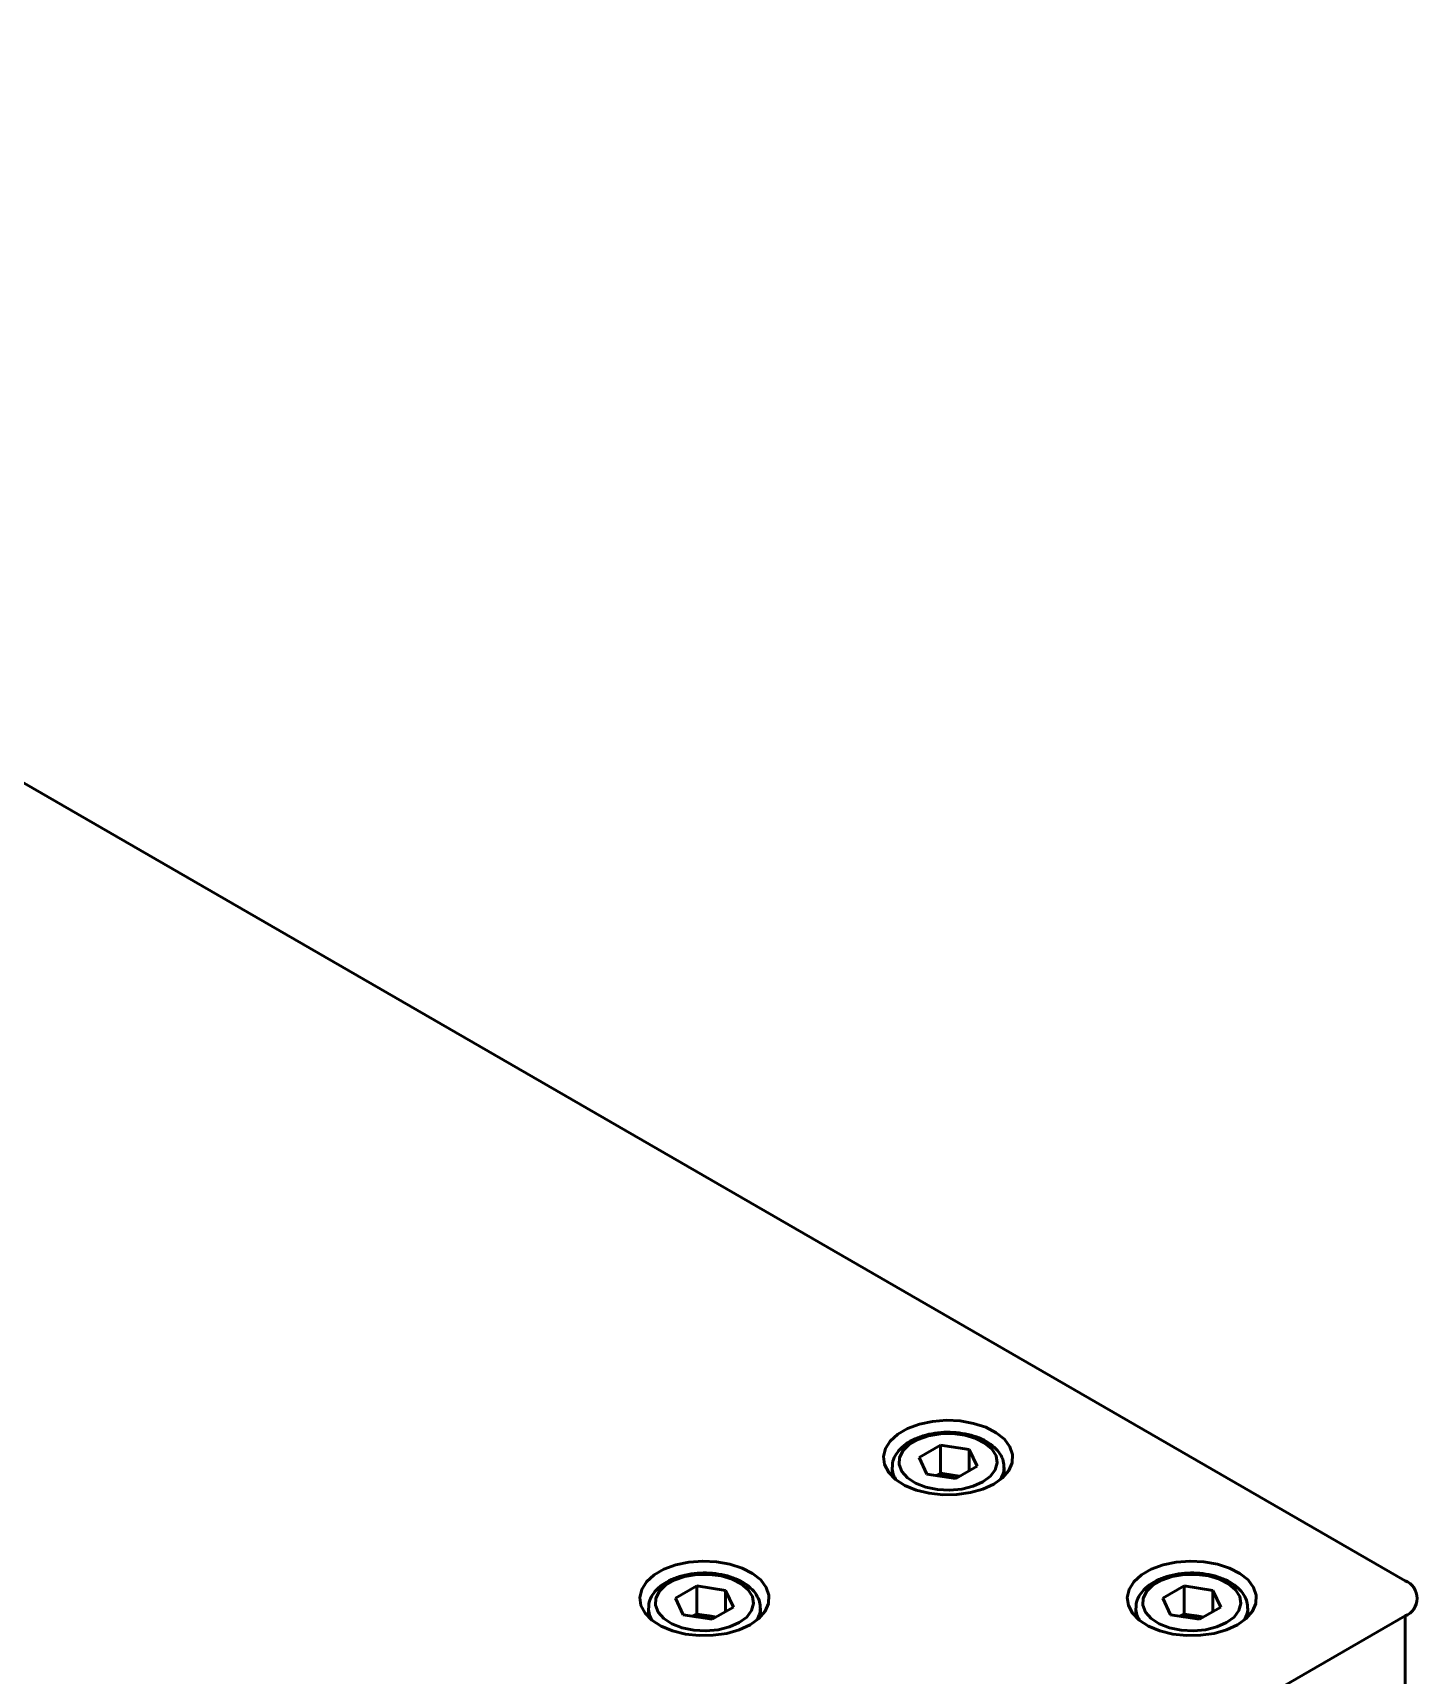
# Model space of a CAD drawing. Header units: millimetres. Extents: x 32504 to 36677, y 41990 to 42879.
# Drawn here: x 33571.63 to 33603.77, y 42745.72 to 42783.83 of the extents above; entities that cross this region are included whole.
import ezdxf

# ---------------------------------------------------------------- set-up
doc = ezdxf.new("R2010")
doc.units = ezdxf.units.MM
doc.layers.add('Net_dam', color=7, linetype='Continuous', lineweight=50)

msp = doc.modelspace()

# ---------------------------------------------------------------- linework, layer by layer
at = {"layer": 'Net_dam'}
for p, q in [((33603.4862, 42747.9057), (33541.2608, 42783.8277)), ((33592.6997, 42751.0528), (33592.2082, 42750.769)), ((33593.3712, 42750.9489), (33592.6997, 42751.0528)), ((33592.6997, 42750.3995), (33592.6997, 42751.0528)), ((33593.3712, 42750.9489), (33593.5511, 42750.5613)), ((33593.3712, 42750.4574), (33593.3712, 42750.9489)), ((33591.5796, 42750.5345), (33591.5796, 42750.3311)), ((33592.3881, 42750.3814), (33592.2082, 42750.769)), ((33593.0595, 42750.2775), (33593.5511, 42750.5613)), ((33594.1796, 42750.3311), (33594.1796, 42750.5345)), ((33593.0595, 42750.2775), (33592.3881, 42750.3814)), ((33592.6997, 42750.3995), (33592.6091, 42750.3472)), ((33593.0354, 42750.3476), (33592.6997, 42750.3995)), ((33593.1502, 42750.3299), (33593.0354, 42750.3476)), ((33587.0429, 42747.7871), (33586.5513, 42747.5034)), ((33587.7143, 42747.6833), (33587.0429, 42747.7871)), ((33587.0429, 42747.1339), (33587.0429, 42747.7871)), ((33598.3566, 42747.7871), (33597.865, 42747.5034)), ((33599.028, 42747.6833), (33598.3566, 42747.7871)), ((33598.3566, 42747.1339), (33598.3566, 42747.7871)), ((33586.7312, 42747.1158), (33586.5513, 42747.5034)), ((33587.7143, 42747.6833), (33587.8942, 42747.2957)), ((33587.7143, 42747.1918), (33587.7143, 42747.6833)), ((33598.045, 42747.1158), (33597.865, 42747.5034)), ((33599.028, 42747.6833), (33599.2079, 42747.2957)), ((33599.028, 42747.1918), (33599.028, 42747.6833)), ((33488.9349, 42680.9602), (33603.4862, 42747.0893)), ((33585.9228, 42747.2689), (33585.9228, 42747.0655)), ((33587.4027, 42747.0119), (33586.7312, 42747.1158)), ((33587.0429, 42747.1339), (33586.9522, 42747.0816)), ((33587.3786, 42747.082), (33587.0429, 42747.1339)), ((33587.4933, 42747.0642), (33587.3786, 42747.082)), ((33587.4027, 42747.0119), (33587.8942, 42747.2957)), ((33588.5228, 42747.0655), (33588.5228, 42747.2689)), ((33597.2365, 42747.2689), (33597.2365, 42747.0655)), ((33598.7164, 42747.0119), (33598.045, 42747.1158)), ((33598.3566, 42747.1339), (33598.2659, 42747.0816)), ((33598.6923, 42747.082), (33598.3566, 42747.1339)), ((33598.807, 42747.0642), (33598.6923, 42747.082)), ((33598.7164, 42747.0119), (33599.2079, 42747.2957)), ((33599.8365, 42747.0655), (33599.8365, 42747.2689)), ((33603.4862, 42743.0066), (33603.4862, 42747.0893))]:
    msp.add_line(p, q, dxfattribs=at)
at = {"layer": 'Net_dam', "flags": 128}
for points in [[(33593.9403, 42750.1508), (33594.1435, 42750.2968), (33594.2876, 42750.4645), (33594.3659, 42750.6462), (33594.3747, 42750.8334), (33594.3136, 42751.0173), (33594.1854, 42751.1893), (33593.9962, 42751.3414), (33593.7547, 42751.4664), (33593.4724, 42751.5586), (33593.1623, 42751.6136), (33592.839, 42751.6288), (33592.5176, 42751.6035), (33592.2132, 42751.5389), (33591.9399, 42751.4381), (33591.7105, 42751.3057), (33591.5358, 42751.1479), (33591.424, 42750.9721), (33591.3802, 42750.7866), (33591.4065, 42750.6), (33591.5017, 42750.421), (33591.6613, 42750.258), (33591.878, 42750.1186), (33592.1414, 42750.0093), (33592.4393, 42749.9353), (33592.7579, 42749.9001), (33593.0821, 42749.9051), (33593.3969, 42749.9503), (33593.6875, 42750.0335), (33593.9403, 42750.1508)], [(33593.6857, 42750.1998), (33593.8609, 42750.3301), (33593.9744, 42750.4815), (33594.0191, 42750.6445), (33593.9922, 42750.8087), (33593.8954, 42750.9639), (33593.7348, 42751.1004), (33593.5204, 42751.2095), (33593.2658, 42751.2844), (33592.9869, 42751.3203), (33592.7013, 42751.3152), (33592.4269, 42751.2691), (33592.1809, 42751.1852), (33591.9789, 42751.0685), (33591.8334, 42750.9265), (33591.7537, 42750.7681), (33591.7447, 42750.6032), (33591.807, 42750.4422), (33591.9368, 42750.2952), (33592.1257, 42750.1715), (33592.3621, 42750.0788), (33592.6309, 42750.0229), (33592.9154, 42750.0074), (33593.1977, 42750.0332), (33593.4599, 42750.0987), (33593.6857, 42750.1998)], [(33593.1415, 42750.3248), (33593.11, 42750.333), (33593.0354, 42750.3476)], [(33588.2834, 42746.8852), (33588.4867, 42747.0311), (33588.6308, 42747.1989), (33588.709, 42747.3806), (33588.7178, 42747.5678), (33588.6567, 42747.7517), (33588.5285, 42747.9237), (33588.3393, 42748.0758), (33588.0979, 42748.2008), (33587.8155, 42748.293), (33587.5054, 42748.3479), (33587.1822, 42748.3631), (33586.8608, 42748.3378), (33586.5563, 42748.2733), (33586.283, 42748.1724), (33586.0537, 42748.04), (33585.879, 42747.8822), (33585.7671, 42747.7065), (33585.7233, 42747.521), (33585.7497, 42747.3343), (33585.8449, 42747.1553), (33586.0045, 42746.9923), (33586.2211, 42746.8529), (33586.4845, 42746.7437), (33586.7825, 42746.6697), (33587.101, 42746.6344), (33587.4253, 42746.6395), (33587.74, 42746.6847), (33588.0306, 42746.7679), (33588.2834, 42746.8852)], [(33599.5971, 42746.8852), (33599.8004, 42747.0311), (33599.9445, 42747.1989), (33600.0228, 42747.3806), (33600.0315, 42747.5678), (33599.9704, 42747.7517), (33599.8422, 42747.9237), (33599.653, 42748.0758), (33599.4116, 42748.2008), (33599.1292, 42748.293), (33598.8192, 42748.3479), (33598.4959, 42748.3631), (33598.1745, 42748.3378), (33597.87, 42748.2733), (33597.5967, 42748.1724), (33597.3674, 42748.04), (33597.1927, 42747.8822), (33597.0808, 42747.7065), (33597.037, 42747.521), (33597.0634, 42747.3343), (33597.1586, 42747.1553), (33597.3182, 42746.9923), (33597.5348, 42746.8529), (33597.7982, 42746.7437), (33598.0962, 42746.6697), (33598.4147, 42746.6344), (33598.739, 42746.6395), (33599.0538, 42746.6847), (33599.3443, 42746.7679), (33599.5971, 42746.8852)], [(33588.0289, 42746.9342), (33588.204, 42747.0645), (33588.3175, 42747.2159), (33588.3622, 42747.3788), (33588.3353, 42747.5431), (33588.2385, 42747.6983), (33588.0779, 42747.8347), (33587.8636, 42747.9438), (33587.6089, 42748.0187), (33587.3301, 42748.0547), (33587.0444, 42748.0495), (33586.77, 42748.0035), (33586.5241, 42747.9195), (33586.322, 42747.8029), (33586.1765, 42747.6609), (33586.0968, 42747.5025), (33586.0878, 42747.3376), (33586.1502, 42747.1766), (33586.2799, 42747.0296), (33586.4689, 42746.9059), (33586.7052, 42746.8131), (33586.9741, 42746.7573), (33587.2586, 42746.7417), (33587.5408, 42746.7675), (33587.8031, 42746.8331), (33588.0289, 42746.9342)], [(33599.3426, 42746.9342), (33599.5177, 42747.0645), (33599.6312, 42747.2159), (33599.6759, 42747.3788), (33599.649, 42747.5431), (33599.5522, 42747.6983), (33599.3916, 42747.8347), (33599.1773, 42747.9438), (33598.9226, 42748.0187), (33598.6438, 42748.0547), (33598.3582, 42748.0495), (33598.0837, 42748.0035), (33597.8378, 42747.9195), (33597.6357, 42747.8029), (33597.4902, 42747.6609), (33597.4105, 42747.5025), (33597.4015, 42747.3376), (33597.4639, 42747.1766), (33597.5936, 42747.0296), (33597.7826, 42746.9059), (33598.0189, 42746.8131), (33598.2878, 42746.7573), (33598.5723, 42746.7417), (33598.8545, 42746.7675), (33599.1168, 42746.8331), (33599.3426, 42746.9342)], [(33587.4846, 42747.0592), (33587.4532, 42747.0674), (33587.3786, 42747.082)], [(33598.7984, 42747.0592), (33598.7669, 42747.0674), (33598.6923, 42747.082)]]:
    msp.add_lwpolyline(points, dxfattribs=at)
at = {"layer": 'Net_dam'}
for centre, radius, start, end in [((33592.0662, 42750.541), 0.4866, 180.28572, 218.11627), ((33593.6826, 42750.545), 0.4973, 322.26806, 358.19484), ((33592.8799, 42749.3415), 1.0181, 81.21006, 101.88118), ((33603.3313, 42747.4975), 0.4366, 290.78342, 69.21658), ((33586.4094, 42747.2754), 0.4866, 180.28572, 218.11627), ((33587.223, 42746.0759), 1.0181, 81.21006, 101.88118), ((33588.0257, 42747.2794), 0.4973, 322.26806, 358.19484), ((33597.7231, 42747.2754), 0.4866, 180.28572, 218.11628), ((33598.5367, 42746.0759), 1.0181, 81.21006, 101.88118), ((33599.3394, 42747.2794), 0.4973, 322.26805, 358.19484)]:
    msp.add_arc(centre, radius, start, end, dxfattribs=at)
for points in [[(33594.1748, 42750.5281), (33594.1731, 42750.5793), (33594.1694, 42750.6918), (33594.0892, 42750.8553), (33593.9577, 42751.0099), (33593.7736, 42751.1428), (33593.5443, 42751.2486), (33593.2806, 42751.3208), (33592.9973, 42751.3558), (33592.7085, 42751.3522), (33592.4276, 42751.3101), (33592.1672, 42751.2306), (33591.9395, 42751.1155), (33591.7614, 42750.9724), (33591.6439, 42750.8095), (33591.5829, 42750.6625), (33591.5867, 42750.5716), (33591.588, 42750.5401)], [(33588.5179, 42747.2625), (33588.5162, 42747.3136), (33588.5125, 42747.4262), (33588.4324, 42747.5897), (33588.3008, 42747.7443), (33588.1167, 42747.8772), (33587.8874, 42747.9829), (33587.6237, 42748.0552), (33587.3405, 42748.0902), (33587.0517, 42748.0866), (33586.7708, 42748.0445), (33586.5104, 42747.965), (33586.2827, 42747.8499), (33586.1046, 42747.7067), (33585.987, 42747.5438), (33585.9261, 42747.3969), (33585.9298, 42747.306), (33585.9311, 42747.2745)], [(33599.8316, 42747.2625), (33599.8299, 42747.3136), (33599.8262, 42747.4262), (33599.7461, 42747.5897), (33599.6145, 42747.7443), (33599.4304, 42747.8772), (33599.2011, 42747.9829), (33598.9374, 42748.0552), (33598.6542, 42748.0902), (33598.3654, 42748.0866), (33598.0845, 42748.0445), (33597.8241, 42747.965), (33597.5964, 42747.8499), (33597.4183, 42747.7067), (33597.3007, 42747.5438), (33597.2398, 42747.3969), (33597.2435, 42747.306), (33597.2448, 42747.2745)]]:
    msp.add_open_spline(points, degree=3, knots=[0, 0, 0, 0, 0.0542833, 0.1194826, 0.1861428, 0.2559958, 0.3280365, 0.4004926, 0.4727388, 0.5448782, 0.617156, 0.6897869, 0.763077, 0.8371764, 0.9032703, 0.9665428, 1, 1, 1, 1], dxfattribs=at)

doc.saveas('drawing.dxf')
